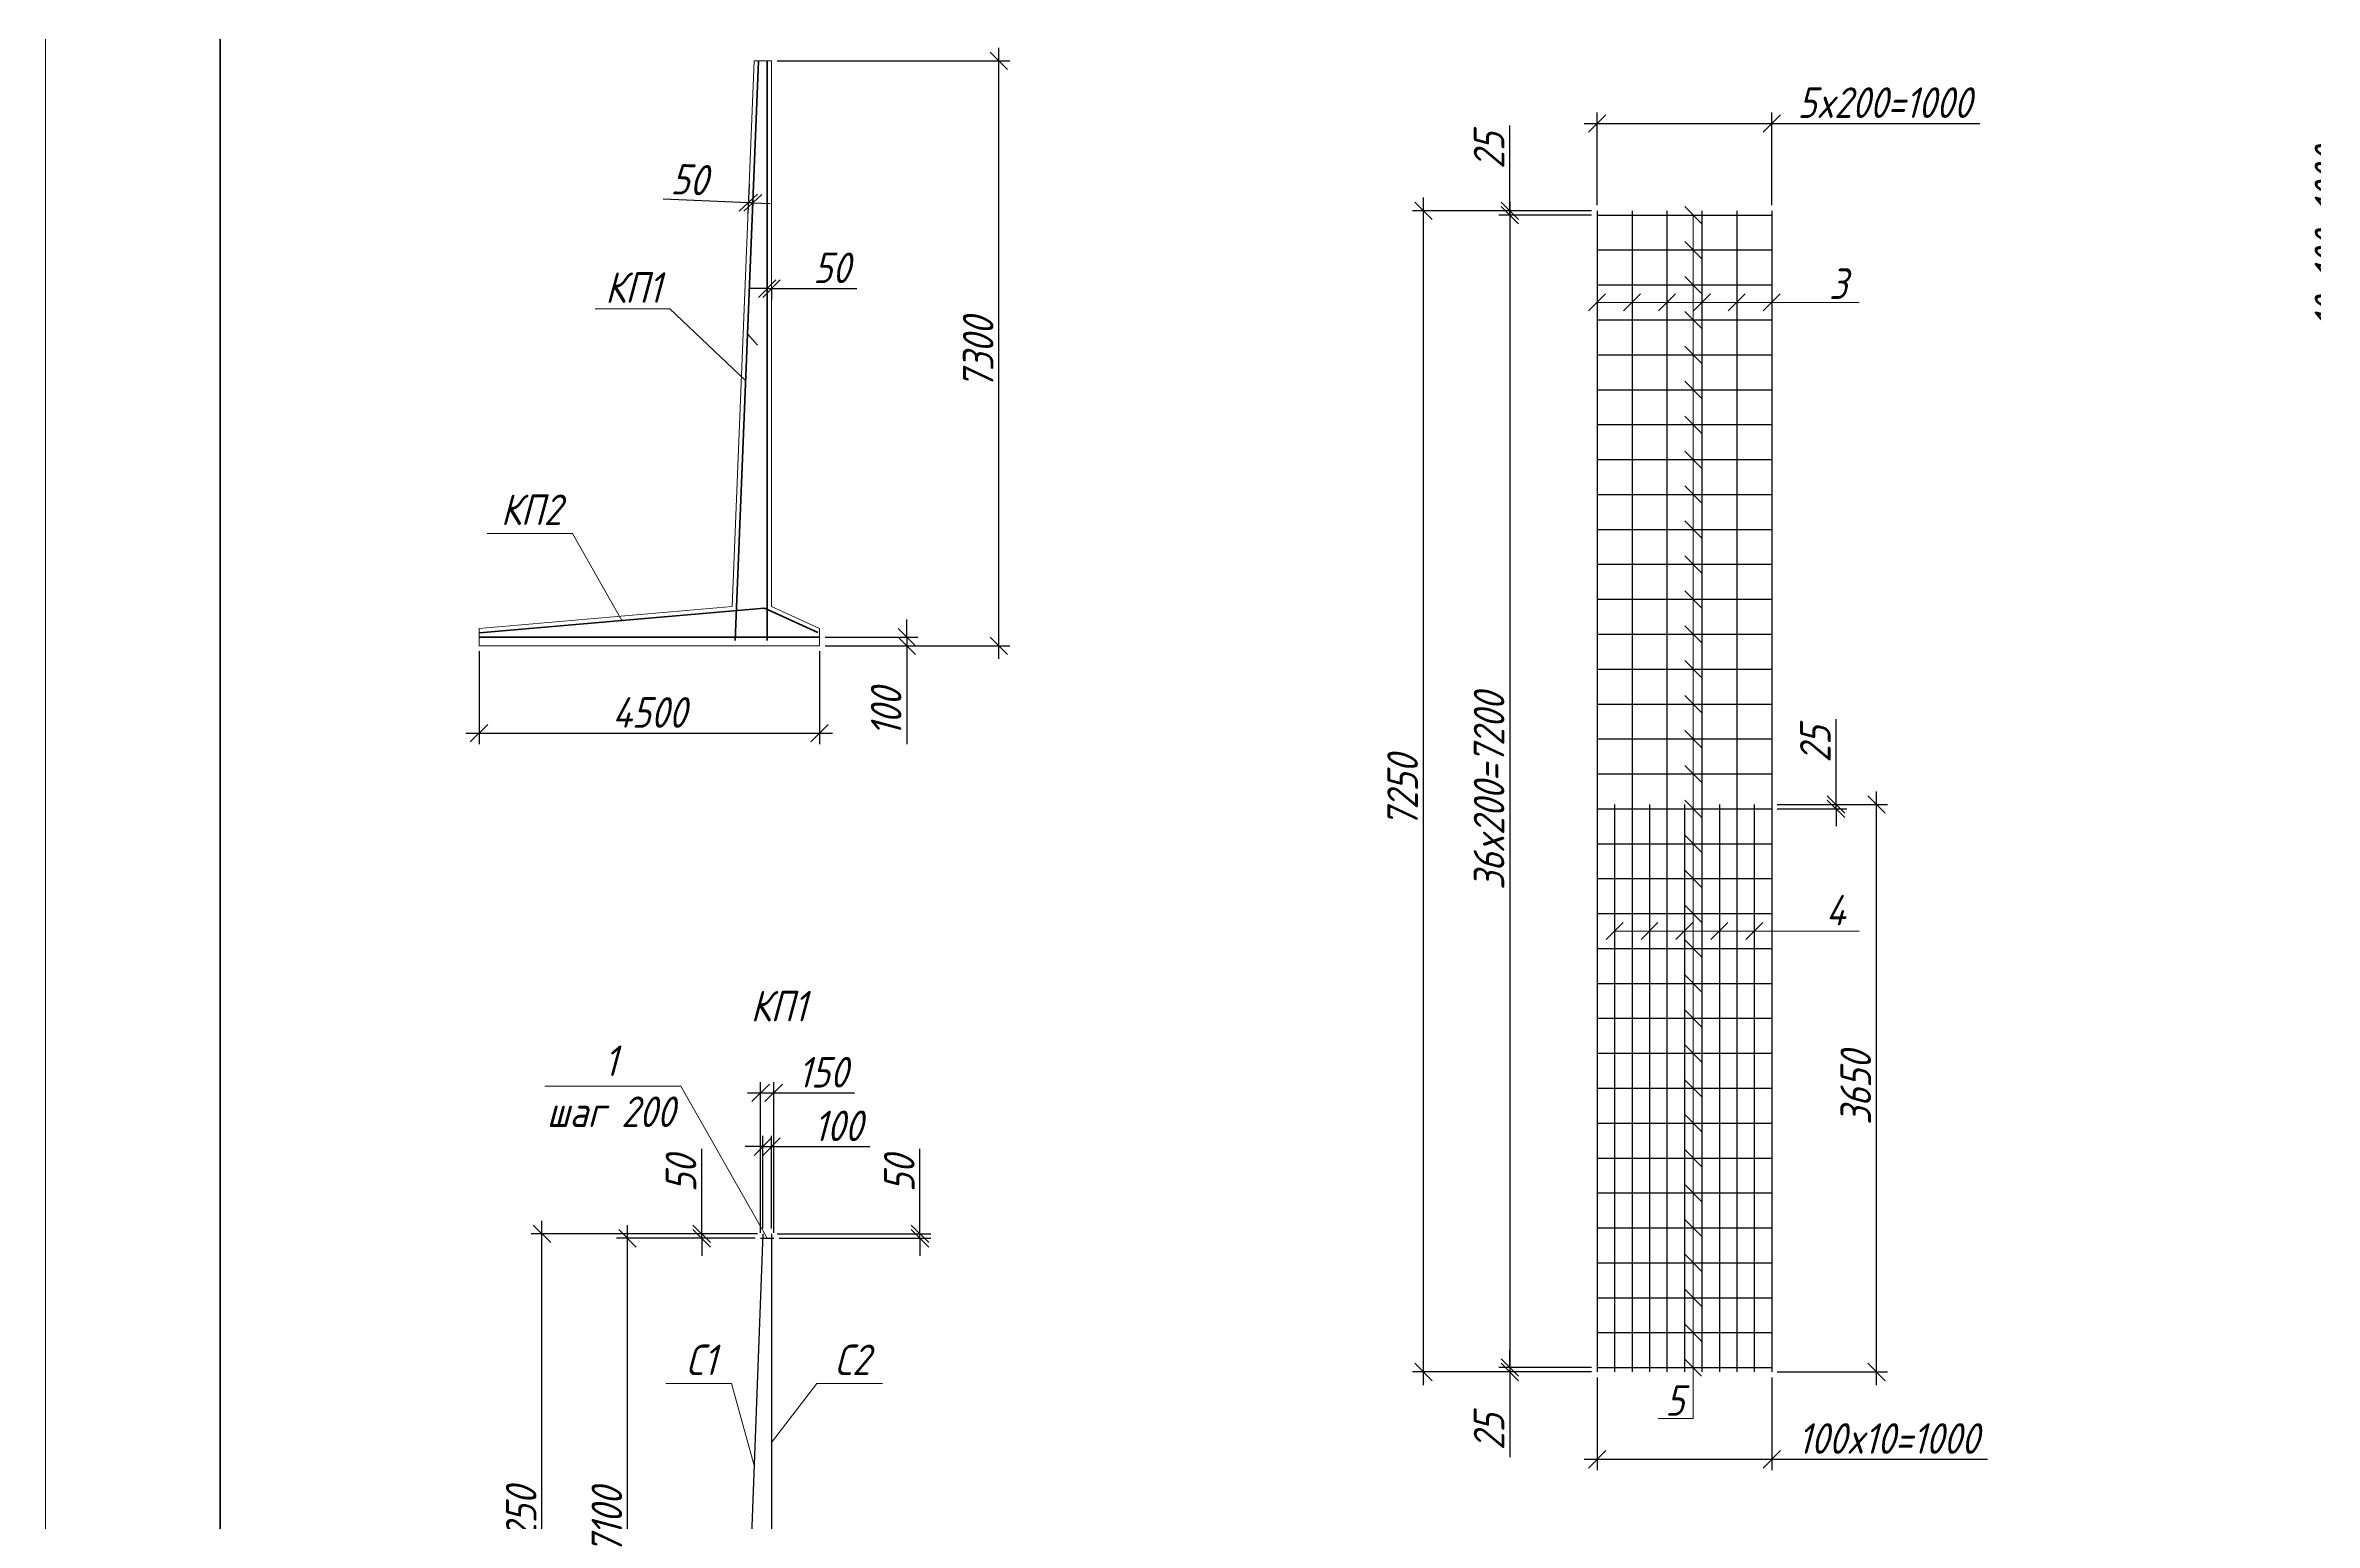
# Model space of a CAD drawing. Header units: millimetres. Extents: x -1004 to 900128, y -352756 to 107728.
# Drawn here: x 180312 to 206302, y 74248 to 91167 of the extents above; entities that cross this region are included whole.
import ezdxf

# ---------------------------------------------------------------- set-up
doc = ezdxf.new("R2010")
doc.units = ezdxf.units.MM
for name, color, linetype, lineweight in [('basic', 95, 'Continuous', 30), ('frame', 173, 'Continuous', 40), ('size', 45, 'Continuous', 20), ('text', 13, 'Continuous', 20), ('thick', 42, 'Continuous', 35), ('thin', 153, 'Continuous', 18)]:
    doc.layers.add(name, color=color, linetype=linetype, lineweight=lineweight)
doc.styles.add('Structures', font='isocpeur.ttf', dxfattribs={"width": 0.85, "oblique": 15})
doc.dimstyles.new('structures 3.5', dxfattribs={"dimtxt": 3.5, "dimasz": 2, "dimexe": 1.25, "dimexo": 0.625, "dimtad": 1, "dimtxsty": 'Structures', "dimblk": 'OBLIQUE', "dimcen": 2.5, "dimdle": 1.5, "dimadec": 0, "dimazin": 0, "dimtfac": 1, "dimtmove": 0, "dimatfit": 3, "dimfxl": 1, "dimarcsym": 0})
doc.dimstyles.new('structures 3.5 50', dxfattribs={"dimtxt": 3.5, "dimasz": 2, "dimexe": 1.25, "dimexo": 0.625, "dimtad": 1, "dimlfac": 0.5, "dimtxsty": 'Structures', "dimblk": 'OBLIQUE', "dimcen": 2.5, "dimdle": 1.5, "dimadec": 0, "dimazin": 0, "dimtfac": 1, "dimtmove": 0, "dimatfit": 3, "dimfxl": 1, "dimarcsym": 0})

# ---------------------------------------------------------------- blocks, each defined once
blk = doc.blocks.new('_Oblique')
at = {"color": 0, "linetype": 'ByBlock', "lineweight": -2}
blk.add_line((-0.5, -0.5), (0.5, 0.5), dxfattribs=at)
blk = doc.blocks.new('*D487')
at = {"layer": 'Defpoints', "color": 0, "transparency": 16777216}
for p in [(185279, 84290), (189179, 84290), (189179, 83290)]:
    blk.add_point(p, dxfattribs=at)
at = {"layer": 'size', "color": 0, "lineweight": -2, "transparency": 16777216}
for p, q in [((185279, 84227), (185279, 83165)), ((189179, 84227), (189179, 83165)), ((185129, 83290), (189329, 83290))]:
    blk.add_line(p, q, dxfattribs=at)
at = {"layer": 'size', "color": 0, "lineweight": -2, "transparency": 16777216, "xscale": 200, "yscale": 200, "zscale": 200, "rotation": 180}
blk.add_blockref('_Oblique', (185279, 83290), dxfattribs=at)
at = {"layer": 'size', "color": 0, "lineweight": -2, "transparency": 16777216, "xscale": 200, "yscale": 200, "zscale": 200}
blk.add_blockref('_Oblique', (189179, 83290), dxfattribs=at)
at = {"layer": 'size', "color": 0, "transparency": 16777216, "insert": (187229, 83527), "char_height": 350, "attachment_point": 5, "style": 'Structures'}
blk.add_mtext('4500', dxfattribs=at)
blk = doc.blocks.new('*D488')
at = {"layer": 'Defpoints', "color": 0, "transparency": 16777216}
for p in [(188375, 89642), (188425, 89640), (188364, 89365)]:
    blk.add_point(p, dxfattribs=at)
at = {"layer": 'size', "color": 0, "lineweight": -2, "transparency": 16777216}
for p, q in [((188373, 89579), (188359, 89240)), ((188423, 89577), (188409, 89238)), ((188364, 89365), (187389, 89404)), ((188414, 89363), (188364, 89365)), ((188414, 89363), (188614, 89355))]:
    blk.add_line(p, q, dxfattribs=at)
at = {"layer": 'size', "color": 0, "lineweight": -2, "transparency": 16777216, "xscale": 200, "yscale": 200, "zscale": 200}
for p, rotation in [((188364, 89365), 357.7093899573621), ((188414, 89363), 177.7093899573621)]:
    blk.add_blockref('_Oblique', p, dxfattribs=dict(at, rotation=rotation))
at = {"layer": 'size', "color": 0, "transparency": 16777216, "insert": (187686, 89630), "char_height": 350, "attachment_point": 5, "rotation": 357.7094, "style": 'Structures'}
blk.add_mtext('50', dxfattribs=at)
blk = doc.blocks.new('*D489')
at = {"layer": 'Defpoints', "color": 0, "transparency": 16777216}
for p in [(189179, 84390), (189179, 84290), (190179, 84290)]:
    blk.add_point(p, dxfattribs=at)
at = {"layer": 'size', "color": 0, "lineweight": -2, "transparency": 16777216}
for p, q in [((190179, 84390), (190179, 84590)), ((189242, 84390), (190304, 84390)), ((189242, 84290), (190304, 84290)), ((190179, 84390), (190179, 84290)), ((190179, 84290), (190179, 83165))]:
    blk.add_line(p, q, dxfattribs=at)
at = {"layer": 'size', "color": 0, "lineweight": -2, "transparency": 16777216, "xscale": 200, "yscale": 200, "zscale": 200}
for p, rotation in [((190179, 84390), 270), ((190179, 84290), 90)]:
    blk.add_blockref('_Oblique', p, dxfattribs=dict(at, rotation=rotation))
at = {"layer": 'size', "color": 0, "transparency": 16777216, "insert": (189942, 83527), "char_height": 350, "attachment_point": 5, "rotation": 90, "style": 'Structures'}
blk.add_mtext('100', dxfattribs=at)
blk = doc.blocks.new('*D490')
at = {"layer": 'Defpoints', "color": 0, "transparency": 16777216}
for p in [(188629, 90990), (191233, 90990), (189179, 84290)]:
    blk.add_point(p, dxfattribs=at)
at = {"layer": 'size', "color": 0, "lineweight": -2, "transparency": 16777216}
for p, q in [((188692, 90990), (191358, 90990)), ((191233, 84140), (191233, 91140)), ((189242, 84290), (191358, 84290))]:
    blk.add_line(p, q, dxfattribs=at)
at = {"layer": 'size', "color": 0, "lineweight": -2, "transparency": 16777216, "xscale": 200, "yscale": 200, "zscale": 200}
for p, rotation in [((191233, 90990), 90), ((191233, 84290), 270)]:
    blk.add_blockref('_Oblique', p, dxfattribs=dict(at, rotation=rotation))
at = {"layer": 'size', "color": 0, "transparency": 16777216, "insert": (190996, 87640), "char_height": 350, "attachment_point": 5, "rotation": 90, "style": 'Structures'}
blk.add_mtext('7300', dxfattribs=at)
blk = doc.blocks.new('*D491')
at = {"layer": 'Defpoints', "color": 0, "transparency": 16777216}
for p in [(188579, 88457), (188629, 88457), (188629, 88381)]:
    blk.add_point(p, dxfattribs=at)
at = {"layer": 'size', "color": 0, "lineweight": -2, "transparency": 16777216}
for p, q in [((188579, 88381), (188379, 88381)), ((188579, 88395), (188579, 88256)), ((188579, 88381), (188629, 88381)), ((188629, 88395), (188629, 88256)), ((188629, 88381), (189605, 88381))]:
    blk.add_line(p, q, dxfattribs=at)
at = {"layer": 'size', "color": 0, "lineweight": -2, "transparency": 16777216, "xscale": 200, "yscale": 200, "zscale": 200}
blk.add_blockref('_Oblique', (188579, 88381), dxfattribs=at)
at = {"layer": 'size', "color": 0, "lineweight": -2, "transparency": 16777216, "xscale": 200, "yscale": 200, "zscale": 200, "rotation": 180}
blk.add_blockref('_Oblique', (188629, 88381), dxfattribs=at)
at = {"layer": 'size', "color": 0, "transparency": 16777216, "insert": (189317, 88619), "char_height": 350, "attachment_point": 5, "style": 'Structures'}
blk.add_mtext('50', dxfattribs=at)
blk = doc.blocks.new('*D492')
at = {"layer": 'Defpoints', "color": 0, "transparency": 16777216}
for p in [(188654, 79169), (188504, 77504), (188654, 77504)]:
    blk.add_point(p, dxfattribs=at)
at = {"layer": 'size', "color": 0, "lineweight": -2, "transparency": 16777216}
for p, q in [((188504, 77567), (188504, 79294)), ((188654, 77567), (188654, 79294)), ((188354, 79169), (188654, 79169)), ((188654, 79169), (189579, 79169))]:
    blk.add_line(p, q, dxfattribs=at)
at = {"layer": 'size', "color": 0, "lineweight": -2, "transparency": 16777216, "xscale": 200, "yscale": 200, "zscale": 200, "rotation": 180}
blk.add_blockref('_Oblique', (188504, 79169), dxfattribs=at)
at = {"layer": 'size', "color": 0, "lineweight": -2, "transparency": 16777216, "xscale": 200, "yscale": 200, "zscale": 200}
blk.add_blockref('_Oblique', (188654, 79169), dxfattribs=at)
at = {"layer": 'size', "color": 0, "transparency": 16777216, "insert": (189216, 79406), "char_height": 350, "attachment_point": 5, "style": 'Structures'}
blk.add_mtext('150', dxfattribs=at)
blk = doc.blocks.new('*D493')
at = {"layer": 'Defpoints', "color": 0, "transparency": 16777216}
for p in [(187829, 77554), (188504, 77504), (188529, 77554)]:
    blk.add_point(p, dxfattribs=at)
at = {"layer": 'size', "color": 0, "lineweight": -2, "transparency": 16777216}
for p, q in [((187829, 77554), (187829, 78530)), ((188467, 77554), (187704, 77554)), ((188442, 77504), (187704, 77504)), ((187829, 77504), (187829, 77554)), ((187829, 77504), (187829, 77304))]:
    blk.add_line(p, q, dxfattribs=at)
at = {"layer": 'size', "color": 0, "lineweight": -2, "transparency": 16777216, "xscale": 200, "yscale": 200, "zscale": 200}
for p, rotation in [((187829, 77554), 270), ((187829, 77504), 90)]:
    blk.add_blockref('_Oblique', p, dxfattribs=dict(at, rotation=rotation))
at = {"layer": 'size', "color": 0, "transparency": 16777216, "insert": (187592, 78242), "char_height": 350, "attachment_point": 5, "rotation": 90, "style": 'Structures'}
blk.add_mtext('50', dxfattribs=at)
blk = doc.blocks.new('*D494')
at = {"layer": 'Defpoints', "color": 0, "transparency": 16777216}
for p in [(188629, 77554), (188654, 77504), (190329, 77554)]:
    blk.add_point(p, dxfattribs=at)
at = {"layer": 'size', "color": 0, "lineweight": -2, "transparency": 16777216}
for p, q in [((190329, 77554), (190329, 78530)), ((188692, 77554), (190454, 77554)), ((188717, 77504), (190454, 77504)), ((190329, 77504), (190329, 77554)), ((190329, 77504), (190329, 77304))]:
    blk.add_line(p, q, dxfattribs=at)
at = {"layer": 'size', "color": 0, "lineweight": -2, "transparency": 16777216, "xscale": 200, "yscale": 200, "zscale": 200}
for p, rotation in [((190329, 77554), 270), ((190329, 77504), 90)]:
    blk.add_blockref('_Oblique', p, dxfattribs=dict(at, rotation=rotation))
at = {"layer": 'size', "color": 0, "transparency": 16777216, "insert": (190092, 78242), "char_height": 350, "attachment_point": 5, "rotation": 90, "style": 'Structures'}
blk.add_mtext('50', dxfattribs=at)
blk = doc.blocks.new('*D495')
at = {"layer": 'Defpoints', "color": 0, "transparency": 16777216}
for p in [(188629, 78554), (188529, 77554), (188629, 77554)]:
    blk.add_point(p, dxfattribs=at)
at = {"layer": 'size', "color": 0, "lineweight": -2, "transparency": 16777216}
for p, q in [((188529, 78554), (188329, 78554)), ((188529, 77617), (188529, 78679)), ((188529, 78554), (188629, 78554)), ((188629, 77617), (188629, 78679)), ((188629, 78554), (189754, 78554))]:
    blk.add_line(p, q, dxfattribs=at)
at = {"layer": 'size', "color": 0, "lineweight": -2, "transparency": 16777216, "xscale": 200, "yscale": 200, "zscale": 200}
blk.add_blockref('_Oblique', (188529, 78554), dxfattribs=at)
at = {"layer": 'size', "color": 0, "lineweight": -2, "transparency": 16777216, "xscale": 200, "yscale": 200, "zscale": 200, "rotation": 180}
blk.add_blockref('_Oblique', (188629, 78554), dxfattribs=at)
at = {"layer": 'size', "color": 0, "transparency": 16777216, "insert": (189391, 78792), "char_height": 350, "attachment_point": 5, "style": 'Structures'}
blk.add_mtext('100', dxfattribs=at)
blk = doc.blocks.new('*D498')
at = {"layer": 'Defpoints', "color": 0, "transparency": 16777216}
for p in [(186980, 77504), (188504, 77504), (188254, 71029)]:
    blk.add_point(p, dxfattribs=at)
at = {"layer": 'size', "color": 0, "lineweight": -2, "transparency": 16777216}
for p, q in [((188442, 77504), (186855, 77504)), ((186980, 70879), (186980, 77654)), ((188192, 71029), (186855, 71029))]:
    blk.add_line(p, q, dxfattribs=at)
at = {"layer": 'size', "color": 0, "lineweight": -2, "transparency": 16777216, "xscale": 200, "yscale": 200, "zscale": 200}
for p, rotation in [((186980, 77504), 90), ((186980, 71029), 270)]:
    blk.add_blockref('_Oblique', p, dxfattribs=dict(at, rotation=rotation))
at = {"layer": 'size', "color": 0, "transparency": 16777216, "insert": (186743, 74267), "char_height": 350, "attachment_point": 5, "rotation": 90, "style": 'Structures'}
blk.add_mtext('7100', dxfattribs=at)
blk = doc.blocks.new('*D499')
at = {"layer": 'Defpoints', "color": 0, "transparency": 16777216}
for p in [(186000, 77554), (188529, 77554), (188279, 70929)]:
    blk.add_point(p, dxfattribs=at)
at = {"layer": 'size', "color": 0, "lineweight": -2, "transparency": 16777216}
for p, q in [((188467, 77554), (185875, 77554)), ((186000, 70779), (186000, 77704)), ((188217, 70929), (185875, 70929))]:
    blk.add_line(p, q, dxfattribs=at)
at = {"layer": 'size', "color": 0, "lineweight": -2, "transparency": 16777216, "xscale": 200, "yscale": 200, "zscale": 200}
for p, rotation in [((186000, 77554), 90), ((186000, 70929), 270)]:
    blk.add_blockref('_Oblique', p, dxfattribs=dict(at, rotation=rotation))
at = {"layer": 'size', "color": 0, "transparency": 16777216, "insert": (185762, 74242), "char_height": 350, "attachment_point": 5, "rotation": 90, "style": 'Structures'}
blk.add_mtext('7250', dxfattribs=at)
blk = doc.blocks.new('*D500')
at = {"layer": 'Defpoints', "color": 0, "transparency": 16777216}
for p in [(198085, 89223), (197085, 76023), (198085, 76023)]:
    blk.add_point(p, dxfattribs=at)
at = {"layer": 'size', "color": 0, "lineweight": -2, "transparency": 16777216}
for p, q in [((198022, 89223), (196960, 89223)), ((197085, 89373), (197085, 75873)), ((198022, 76023), (196960, 76023))]:
    blk.add_line(p, q, dxfattribs=at)
at = {"layer": 'size', "color": 0, "lineweight": -2, "transparency": 16777216, "xscale": 200, "yscale": 200, "zscale": 200}
for p, rotation in [((197085, 89223), 90), ((197085, 76023), 270)]:
    blk.add_blockref('_Oblique', p, dxfattribs=dict(at, rotation=rotation))
at = {"layer": 'size', "color": 0, "transparency": 16777216, "insert": (196847, 82623), "char_height": 350, "attachment_point": 5, "rotation": 90, "style": 'Structures'}
blk.add_mtext('36x200=7200', dxfattribs=at)
blk = doc.blocks.new('*D501')
at = {"layer": 'Defpoints', "color": 0, "transparency": 16777216}
for p in [(197085, 89273), (198085, 89273), (198085, 89223)]:
    blk.add_point(p, dxfattribs=at)
at = {"layer": 'size', "color": 0, "lineweight": -2, "transparency": 16777216}
for p, q in [((197085, 89273), (197085, 90249)), ((198022, 89273), (196960, 89273)), ((198022, 89223), (196960, 89223)), ((197085, 89223), (197085, 89273)), ((197085, 89223), (197085, 89023))]:
    blk.add_line(p, q, dxfattribs=at)
at = {"layer": 'size', "color": 0, "lineweight": -2, "transparency": 16777216, "xscale": 200, "yscale": 200, "zscale": 200}
for p, rotation in [((197085, 89273), 270), ((197085, 89223), 90)]:
    blk.add_blockref('_Oblique', p, dxfattribs=dict(at, rotation=rotation))
at = {"layer": 'size', "color": 0, "transparency": 16777216, "insert": (196847, 89961), "char_height": 350, "attachment_point": 5, "rotation": 90, "style": 'Structures'}
blk.add_mtext('25', dxfattribs=at)
blk = doc.blocks.new('*D502')
at = {"layer": 'Defpoints', "color": 0, "transparency": 16777216}
for p in [(197085, 75973), (198085, 76023), (198085, 75973)]:
    blk.add_point(p, dxfattribs=at)
at = {"layer": 'size', "color": 0, "lineweight": -2, "transparency": 16777216}
for p, q in [((197085, 76023), (197085, 76223)), ((198022, 76023), (196960, 76023)), ((198022, 75973), (196960, 75973)), ((197085, 76023), (197085, 75973)), ((197085, 75973), (197085, 74998))]:
    blk.add_line(p, q, dxfattribs=at)
at = {"layer": 'size', "color": 0, "lineweight": -2, "transparency": 16777216, "xscale": 200, "yscale": 200, "zscale": 200}
for p, rotation in [((197085, 76023), 270), ((197085, 75973), 90)]:
    blk.add_blockref('_Oblique', p, dxfattribs=dict(at, rotation=rotation))
at = {"layer": 'size', "color": 0, "transparency": 16777216, "insert": (196847, 75286), "char_height": 350, "attachment_point": 5, "rotation": 90, "style": 'Structures'}
blk.add_mtext('25', dxfattribs=at)
blk = doc.blocks.new('*D503')
at = {"layer": 'Defpoints', "color": 0, "transparency": 16777216}
for p in [(196095, 89273), (198085, 89273), (198085, 75973)]:
    blk.add_point(p, dxfattribs=at)
at = {"layer": 'size', "color": 0, "lineweight": -2, "transparency": 16777216}
for p, q in [((196095, 75823), (196095, 89423)), ((198022, 89273), (195970, 89273)), ((198022, 75973), (195970, 75973))]:
    blk.add_line(p, q, dxfattribs=at)
at = {"layer": 'size', "color": 0, "lineweight": -2, "transparency": 16777216, "xscale": 200, "yscale": 200, "zscale": 200}
for p, rotation in [((196095, 89273), 90), ((196095, 75973), 270)]:
    blk.add_blockref('_Oblique', p, dxfattribs=dict(at, rotation=rotation))
at = {"layer": 'size', "color": 0, "transparency": 16777216, "insert": (195857, 82623), "char_height": 350, "attachment_point": 5, "rotation": 90, "style": 'Structures'}
blk.add_mtext('7250', dxfattribs=at)
blk = doc.blocks.new('*D504')
at = {"layer": 'Defpoints', "color": 0, "transparency": 16777216}
for p in [(200085, 82473), (201285, 82473), (200085, 75973)]:
    blk.add_point(p, dxfattribs=at)
at = {"layer": 'size', "color": 0, "lineweight": -2, "transparency": 16777216}
for p, q in [((200147, 82473), (201410, 82473)), ((201285, 75823), (201285, 82623)), ((200147, 75973), (201410, 75973))]:
    blk.add_line(p, q, dxfattribs=at)
at = {"layer": 'size', "color": 0, "lineweight": -2, "transparency": 16777216, "xscale": 200, "yscale": 200, "zscale": 200}
for p, rotation in [((201285, 82473), 90), ((201285, 75973), 270)]:
    blk.add_blockref('_Oblique', p, dxfattribs=dict(at, rotation=rotation))
at = {"layer": 'size', "color": 0, "transparency": 16777216, "insert": (201047, 79223), "char_height": 350, "attachment_point": 5, "rotation": 90, "style": 'Structures'}
blk.add_mtext('3650', dxfattribs=at)
blk = doc.blocks.new('*D505')
at = {"layer": 'Defpoints', "color": 0, "transparency": 16777216}
for p in [(200085, 82473), (200085, 82423), (200821, 82473)]:
    blk.add_point(p, dxfattribs=at)
at = {"layer": 'size', "color": 0, "lineweight": -2, "transparency": 16777216}
for p, q in [((200821, 82473), (200821, 83449)), ((200147, 82473), (200946, 82473)), ((200147, 82423), (200946, 82423)), ((200821, 82423), (200821, 82473)), ((200821, 82423), (200821, 82223))]:
    blk.add_line(p, q, dxfattribs=at)
at = {"layer": 'size', "color": 0, "lineweight": -2, "transparency": 16777216, "xscale": 200, "yscale": 200, "zscale": 200}
for p, rotation in [((200821, 82473), 270), ((200821, 82423), 90)]:
    blk.add_blockref('_Oblique', p, dxfattribs=dict(at, rotation=rotation))
at = {"layer": 'size', "color": 0, "transparency": 16777216, "insert": (200584, 83161), "char_height": 350, "attachment_point": 5, "rotation": 90, "style": 'Structures'}
blk.add_mtext('25', dxfattribs=at)
blk = doc.blocks.new('*D506')
at = {"layer": 'Defpoints', "color": 0, "transparency": 16777216}
for p in [(200085, 90273), (198085, 89273), (200085, 89273)]:
    blk.add_point(p, dxfattribs=at)
at = {"layer": 'size', "color": 0, "lineweight": -2, "transparency": 16777216}
for p, q in [((197935, 90273), (200085, 90273)), ((198085, 89336), (198085, 90398)), ((200085, 89336), (200085, 90398)), ((200085, 90273), (202467, 90273))]:
    blk.add_line(p, q, dxfattribs=at)
at = {"layer": 'size', "color": 0, "lineweight": -2, "transparency": 16777216, "xscale": 200, "yscale": 200, "zscale": 200, "rotation": 180}
blk.add_blockref('_Oblique', (198085, 90273), dxfattribs=at)
at = {"layer": 'size', "color": 0, "lineweight": -2, "transparency": 16777216, "xscale": 200, "yscale": 200, "zscale": 200}
blk.add_blockref('_Oblique', (200085, 90273), dxfattribs=at)
at = {"layer": 'size', "color": 0, "transparency": 16777216, "insert": (201376, 90511), "char_height": 350, "attachment_point": 5, "style": 'Structures'}
blk.add_mtext('5x200=1000', dxfattribs=at)
blk = doc.blocks.new('*D507')
at = {"layer": 'Defpoints', "color": 0, "transparency": 16777216}
for p in [(198085, 75973), (200085, 75973), (200085, 74973)]:
    blk.add_point(p, dxfattribs=at)
at = {"layer": 'size', "color": 0, "lineweight": -2, "transparency": 16777216}
for p, q in [((198085, 75911), (198085, 74848)), ((200085, 75911), (200085, 74848)), ((197935, 74973), (200085, 74973)), ((200085, 74973), (202556, 74973))]:
    blk.add_line(p, q, dxfattribs=at)
at = {"layer": 'size', "color": 0, "lineweight": -2, "transparency": 16777216, "xscale": 200, "yscale": 200, "zscale": 200, "rotation": 180}
blk.add_blockref('_Oblique', (198085, 74973), dxfattribs=at)
at = {"layer": 'size', "color": 0, "lineweight": -2, "transparency": 16777216, "xscale": 200, "yscale": 200, "zscale": 200}
blk.add_blockref('_Oblique', (200085, 74973), dxfattribs=at)
at = {"layer": 'size', "color": 0, "transparency": 16777216, "insert": (201420, 75211), "char_height": 350, "attachment_point": 5, "style": 'Structures'}
blk.add_mtext('100x10=1000', dxfattribs=at)
blk = doc.blocks.new('*U468')
at = {"layer": 'thin'}
blk.add_line((97, -97), (-97, 97), dxfattribs=at)
blk = doc.blocks.new('*U469')
at = {"layer": 'size', "color": 0, "linetype": 'ByBlock', "lineweight": -2, "transparency": 16777216}
for p in [(0, 13200), (0, 12800), (0, 12400), (0, 12000), (0, 11600), (0, 11200), (0, 10800), (0, 10400), (0, 10000), (0, 9600), (0, 9200), (0, 8800), (0, 8400), (0, 8000), (0, 7600), (0, 7200), (0, 6800), (0, 6400), (0, 6000), (0, 5600), (0, 5200), (0, 4800), (0, 4400), (0, 4000), (0, 3600), (0, 3200), (0, 2800), (0, 2400), (0, 2000), (0, 1600), (0, 1200), (0, 800), (0, 400), (0, 0)]:
    blk.add_blockref('*U468', p, dxfattribs=at)
blk = doc.blocks.new('*D520')
at = {"layer": 'Defpoints', "color": 0, "transparency": 16777216}
for p in [(206716, 87625), (207716, 87625), (207716, 85625)]:
    blk.add_point(p, dxfattribs=at)
at = {"layer": 'size', "color": 0, "lineweight": -2, "transparency": 16777216}
for p, q in [((206716, 87625), (206716, 90096)), ((207653, 87625), (206591, 87625)), ((206716, 85475), (206716, 87625)), ((207653, 85625), (206591, 85625))]:
    blk.add_line(p, q, dxfattribs=at)
at = {"layer": 'size', "color": 0, "lineweight": -2, "transparency": 16777216, "xscale": 200, "yscale": 200, "zscale": 200}
for p, rotation in [((206716, 87625), 90), ((206716, 85625), 270)]:
    blk.add_blockref('_Oblique', p, dxfattribs=dict(at, rotation=rotation))
at = {"layer": 'size', "color": 0, "transparency": 16777216, "insert": (206478, 88961), "char_height": 350, "attachment_point": 5, "rotation": 90, "style": 'Structures'}
blk.add_mtext('10x100=1000', dxfattribs=at)

msp = doc.modelspace()

# ---------------------------------------------------------------- linework, layer by layer
at = {"layer": 'basic'}
for p, q in [((198084.543, 89273.453), (198084.543, 75973.453)), ((198084.543, 89223.453), (200084.543, 89223.453)), ((198484.543, 89273.453), (198484.543, 75973.453)), ((198884.543, 89273.453), (198884.543, 75973.453)), ((199284.543, 89273.453), (199284.543, 75973.453)), ((199684.543, 89273.453), (199684.543, 75973.453)), ((200084.543, 89273.453), (200084.543, 75973.453)), ((198084.543, 88823.453), (200084.543, 88823.453)), ((198084.543, 88423.453), (200084.543, 88423.453)), ((198084.543, 88023.453), (200084.543, 88023.453)), ((198084.543, 87623.453), (200084.543, 87623.453)), ((198084.543, 87223.453), (200084.543, 87223.453)), ((198084.543, 86823.453), (200084.543, 86823.453)), ((198084.543, 86423.453), (200084.543, 86423.453)), ((198084.543, 86023.453), (200084.543, 86023.453)), ((198084.543, 85623.453), (200084.543, 85623.453)), ((198084.543, 85223.453), (200084.543, 85223.453)), ((198084.543, 84823.453), (200084.543, 84823.453)), ((198084.543, 84423.453), (200084.543, 84423.453)), ((198084.543, 84023.453), (200084.543, 84023.453)), ((198084.543, 83623.453), (200084.543, 83623.453)), ((198084.543, 83223.453), (200084.543, 83223.453)), ((198084.543, 82823.453), (200084.543, 82823.453)), ((198084.543, 82423.453), (200084.543, 82423.453)), ((198284.543, 82473.453), (198284.543, 75973.453)), ((198684.543, 82473.453), (198684.543, 75973.453)), ((199084.543, 82473.453), (199084.543, 75973.453)), ((199484.543, 82473.453), (199484.543, 75973.453)), ((199884.543, 82473.453), (199884.543, 75973.453)), ((198084.543, 82023.453), (200084.543, 82023.453)), ((198084.543, 81623.453), (200084.543, 81623.453)), ((198084.543, 81223.453), (200084.543, 81223.453)), ((198084.543, 80823.453), (200084.543, 80823.453)), ((198084.543, 80423.453), (200084.543, 80423.453)), ((198084.543, 80023.453), (200084.543, 80023.453)), ((198084.543, 79623.453), (200084.543, 79623.453)), ((198084.543, 79223.453), (200084.543, 79223.453)), ((198084.543, 78823.453), (200084.543, 78823.453)), ((198084.543, 78423.453), (200084.543, 78423.453)), ((198084.543, 78023.453), (200084.543, 78023.453)), ((188529.037, 77554.02), (188279.037, 70929.02)), ((188504.037, 77504.02), (188654.037, 77504.02)), ((188629.037, 77554.02), (188629.037, 70929.02)), ((198084.543, 77623.453), (200084.543, 77623.453)), ((198084.543, 77223.453), (200084.543, 77223.453)), ((198084.543, 76823.453), (200084.543, 76823.453)), ((198084.543, 76423.453), (200084.543, 76423.453)), ((198084.543, 76023.453), (200084.543, 76023.453))]:
    msp.add_line(p, q, dxfattribs=at)
at = {"layer": 'frame'}
msp.add_line((182312.385, 66228.489), (182312.385, 107228.489), dxfattribs=at)
at = {"layer": 'thick'}
for p, q in [((188478.997, 90987.762), (188213.498, 84350.281)), ((188579.037, 90989.76), (188579.037, 84350.281)), ((188354.077, 87864.76), (188468.575, 87732.849)), ((185283.331, 84439.945), (188548.537, 84721.428)), ((189158.347, 84444.242), (188548.537, 84721.428)), ((185279.037, 84389.76), (189179.037, 84389.76))]:
    msp.add_line(p, q, dxfattribs=at)
at = {"layer": 'thin'}
for p, q in [((180312.385, 65728.489), (180312.385, 107728.489)), ((188429.037, 90989.76), (188179.037, 84739.76)), ((188629.037, 90989.76), (188429.037, 90989.76)), ((188629.037, 90989.76), (188629.037, 84739.76)), ((199184.543, 89223.453), (199184.543, 75439.898)), ((186609.491, 88147.708), (187464.055, 88147.708)), ((187464.055, 88147.708), (188332.613, 87328.165)), ((197987.316, 88126.226), (198181.771, 88320.68)), ((198084.543, 88223.453), (201084.543, 88223.453)), ((198387.316, 88126.226), (198581.771, 88320.68)), ((198787.316, 88126.226), (198981.771, 88320.68)), ((199187.316, 88126.226), (199381.771, 88320.68)), ((199587.316, 88126.226), (199781.771, 88320.68)), ((199987.316, 88126.226), (200181.771, 88320.68)), ((185373.631, 85578.093), (186348.755, 85578.093)), ((186348.755, 85578.093), (186915.934, 84580.686)), ((185279.037, 84489.76), (188179.037, 84739.76)), ((189179.037, 84489.76), (188629.037, 84739.76)), ((185279.037, 84489.76), (185279.037, 84289.76)), ((189179.037, 84289.76), (189179.037, 84489.76)), ((185279.037, 84289.76), (189179.037, 84289.76)), ((198187.316, 80926.226), (198381.771, 81120.68)), ((198587.316, 80926.226), (198781.771, 81120.68)), ((198987.316, 80926.226), (199181.771, 81120.68)), ((199387.316, 80926.226), (199581.771, 81120.68)), ((199787.316, 80926.226), (199981.771, 81120.68)), ((198284.543, 81023.453), (201084.543, 81023.453)), ((186033.776, 79245.13), (187588.544, 79245.13)), ((187588.544, 79245.13), (188579.037, 77504.02)), ((187417.199, 75842.348), (188170.235, 75842.348)), ((188170.235, 75842.348), (188428.948, 74901.663)), ((189147.408, 75842.348), (188629.037, 75165.756)), ((189147.408, 75842.348), (189900.444, 75842.348)), ((199184.543, 75439.898), (198784.543, 75439.898))]:
    msp.add_line(p, q, dxfattribs=at)

# ---------------------------------------------------------------- block references
at = {"layer": 'size'}
msp.add_blockref('*U469', (199184.543, 76023.453), dxfattribs=at)

# ---------------------------------------------------------------- texts
at = {"layer": 'text', "char_height": 350, "attachment_point": 5, "style": 'Structures'}
for s, insert, width in [('КП1', (187045.163, 88392.746), 793.67855), ('3', (200844.018, 88437.545), 793.67855), ('КП2', (185876.113, 85847.52), 793.67855), ('4', (200816.39, 81262.774), 793.67855), ('КП1', (188710.121, 80162.225), 793.67855), ('1\\Pшаг 200', (186786.812, 79245.13), 2180.48095), ('С1', (187822.575, 76111.775), 793.67855), ('С2', (189552.785, 76111.775), 793.67855), ('5', (198973.068, 75646.612), 350)]:
    msp.add_mtext(s, dxfattribs=dict(at, insert=insert, width=width))

# ---------------------------------------------------------------- dimensions: what is measured, and where the dimension line sits
at = {"layer": 'size'}
for base, p1, p2, text, dimstyle, picture, middle in [((191233.111, 90989.76), (189179.037, 84289.76), (188629.037, 90989.76), '7300', 'structures 3.5', '*D490', (190995.611, 87639.76)), ((206715.822, 87624.922), (207715.822, 85624.922), (207715.822, 87624.922), '10x100=<>', 'structures 3.5 50', '*D520', (206478.322, 88960.688)), ((196094.599, 89273.453), (198084.543, 75973.453), (198084.543, 89273.453), '7250', 'structures 3.5 50', '*D503', (195857.099, 82623.453)), ((197084.543, 76023.453), (198084.543, 89223.453), (198084.543, 76023.453), '36x200=7200', 'structures 3.5 50', '*D500', (196847.043, 82623.453)), ((201284.543, 82473.453), (200084.543, 75973.453), (200084.543, 82473.453), '3650', 'structures 3.5 50', '*D504', (201047.043, 79223.453)), ((185999.892, 77554.02), (188279.037, 70929.02), (188529.037, 77554.02), '7250', 'structures 3.5', '*D499', (185762.392, 74241.52)), ((186980.162, 77504.02), (188254.037, 71029.02), (188504.037, 77504.02), '7100', 'structures 3.5', '*D498', (186742.662, 74266.52))]:
    dim = msp.add_linear_dim(base=base, p1=p1, p2=p2, angle=90, text=text, dimstyle=dimstyle, dxfattribs=at)
    dim.commit()
    dim.dimension.update_dxf_attribs({"geometry": picture, "text_midpoint": middle})
for base, p1, p2, text, dimstyle, picture, middle in [((200084.543, 90273.453), (198084.543, 89273.453), (200084.543, 89273.453), '5x200=<>', 'structures 3.5 50', '*D506', (201375.684, 90510.953)), ((189179.037, 83289.76), (185279.037, 84289.76), (189179.037, 84289.76), '4500', 'structures 3.5', '*D487', (187229.037, 83527.26)), ((200084.543, 74973.453), (198084.543, 75973.453), (200084.543, 75973.453), '100x10=<>', 'structures 3.5 50', '*D507', (201420.309, 75210.953))]:
    dim = msp.add_linear_dim(base=base, p1=p1, p2=p2, text=text, dimstyle=dimstyle, dxfattribs=at)
    dim.commit()
    dim.dimension.update_dxf_attribs({"geometry": picture, "text_midpoint": middle})
for base, p1, p2, dimstyle, picture, middle in [((197084.543, 89273.453), (198084.543, 89223.453), (198084.543, 89273.453), 'structures 3.5 50', '*D501', (196847.043, 89961.344)), ((190179.037, 84289.76), (189179.037, 84389.76), (189179.037, 84289.76), 'structures 3.5', '*D489', (189941.537, 83527.494)), ((200821.279, 82473.453), (200084.543, 82423.453), (200084.543, 82473.453), 'structures 3.5 50', '*D505', (200583.779, 83161.344)), ((187829.037, 77554.02), (188504.037, 77504.02), (188529.037, 77554.02), 'structures 3.5', '*D493', (187591.537, 78241.911)), ((190329.037, 77554.02), (188654.037, 77504.02), (188629.037, 77554.02), 'structures 3.5', '*D494', (190091.537, 78241.911)), ((197084.543, 75973.453), (198084.543, 76023.453), (198084.543, 75973.453), 'structures 3.5 50', '*D502', (196847.043, 75285.562))]:
    dim = msp.add_linear_dim(base=base, p1=p1, p2=p2, angle=90, dimstyle=dimstyle, dxfattribs=at)
    dim.commit()
    dim.dimension.update_dxf_attribs({"geometry": picture, "text_midpoint": middle})
dim = msp.add_aligned_dim(p1=(188425.079, 89639.818), p2=(188375.119, 89641.817), distance=276.979, dimstyle='structures 3.5', dxfattribs=at)
dim.commit()
dim.dimension.update_dxf_attribs({"geometry": '*D488', "text_midpoint": (187686.2, 89629.863)})
for base, p1, p2, picture, middle in [((188629.037, 88381.075), (188579.037, 88457.447), (188629.037, 88457.447), '*D491', (189316.928, 88618.575)), ((188654.037, 79168.7), (188504.037, 77504.02), (188654.037, 77504.02), '*D492', (189216.303, 79406.2)), ((188629.037, 78554.02), (188529.037, 77554.02), (188629.037, 77554.02), '*D495', (189391.303, 78791.52))]:
    dim = msp.add_linear_dim(base=base, p1=p1, p2=p2, dimstyle='structures 3.5', dxfattribs=at)
    dim.commit()
    dim.dimension.update_dxf_attribs({"geometry": picture, "text_midpoint": middle})

doc.saveas('drawing.dxf')
